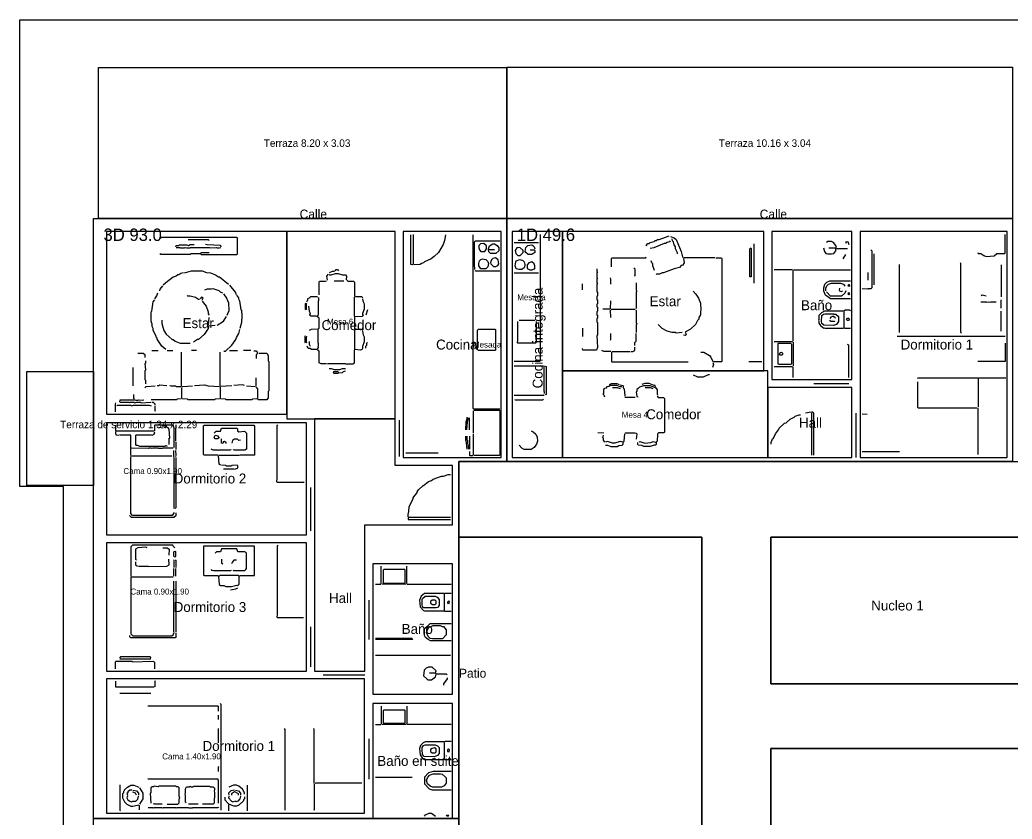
# Model space of a CAD drawing. Header units: metres. Extents: x 0 to 136, y 0 to 33.
# Drawn here: x 0 to 19.93, y 16.69 to 32.74 of the extents above; entities that cross this region are included whole.
import ezdxf

# ---------------------------------------------------------------- set-up
doc = ezdxf.new("R2010")
doc.units = ezdxf.units.M
for name, color, linetype in [('Trazo_Cotas', 9, 'Continuous'), ('Trazo_Entrada', 1, 'Continuous'), ('Trazo_Equipamiento', 8, 'Continuous'), ('Trazo_Estancias', 3, 'Continuous'), ('Trazo_Fachada', 30, 'Continuous'), ('Trazo_Nucleos', 252, 'Continuous'), ('Trazo_Pasillo', 9, 'Continuous'), ('Trazo_Patios', 3, 'Continuous'), ('Trazo_Puertas', 1, 'Continuous'), ('Trazo_Terreno', 7, 'Continuous'), ('Trazo_Unidad', 7, 'Continuous'), ('Trazo_Ventanas', 5, 'Continuous')]:
    doc.layers.add(name, color=color, linetype=linetype)

msp = doc.modelspace()

# ---------------------------------------------------------------- linework, layer by layer
at = {"layer": 'Trazo_Cotas'}
for points in [[(1.58, 31.78), (9.78, 31.78), (9.78, 28.75), (1.58, 28.75)], [(9.78, 31.79), (19.94, 31.79), (19.94, 28.75), (9.78, 28.75)], [(0.14, 25.68), (1.48, 25.68), (1.48, 23.39), (0.14, 23.39)]]:
    msp.add_lwpolyline(points, close=True, dxfattribs=at)
at = {"layer": 'Trazo_Entrada'}
for p, q in [((8.82, 23.79), (8.82, 22.7)), ((15.08, 23.87), (15.94, 23.87))]:
    msp.add_line(p, q, dxfattribs=at)
at = {"layer": 'Trazo_Equipamiento', "color": 8}
for p, q in [((7.9, 28.43), (7.9, 27.83)), ((9.42, 28.13), (9.53, 28.13)), ((9.93, 28.27), (10.42, 28.27)), ((16.25, 28.16), (16.38, 28.16)), ((16.4, 28.15), (16.62, 28.15)), ((16.58, 28.03), (16.53, 27.94)), ((15.52, 27.72), (15.15, 27.72)), ((15.53, 26.29), (15.53, 27.71)), ((15.54, 27.72), (16.68, 27.72)), ((9.93, 27.66), (10.42, 27.66)), ((10.03, 26.71), (10.34, 26.71)), ((16.55, 26.88), (16.55, 26.55)), ((16.68, 26.54), (16.56, 26.54)), ((15.15, 26.28), (15.52, 26.28)), ((15.53, 26.27), (15.53, 25.79)), ((9.93, 25.79), (10.52, 25.79)), ((15.15, 25.78), (15.52, 25.78)), ((15.53, 25.56), (15.53, 25.77)), ((9.03, 24.51), (9.03, 24.75)), ((9.11, 24.44), (9.11, 24.89)), ((9.03, 24.38), (9.03, 24.12)), ((9.11, 24), (9.11, 24.42)), ((8.4, 24.04), (7.75, 24.04)), ((7.26, 21.42), (7.26, 21.77)), ((7.77, 21.42), (7.77, 21.77)), ((7.14, 21.41), (7.25, 21.41)), ((7.76, 21.41), (7.27, 21.41)), ((7.78, 21.41), (8.66, 21.41)), ((8.53, 20.88), (8.53, 21.21)), ((7.88, 20.32), (7.14, 20.32)), ((8.23, 19.63), (8.34, 19.63)), ((7.26, 18.96), (7.26, 18.6)), ((7.77, 18.96), (7.77, 18.6)), ((7.14, 18.59), (7.25, 18.59)), ((7.76, 18.59), (7.27, 18.59)), ((8.66, 18.59), (7.78, 18.59)), ((8.53, 17.9), (8.53, 18.23)), ((7.14, 17.53), (7.88, 17.53))]:
    msp.add_line(p, q, dxfattribs=at)
at = {"layer": 'Trazo_Equipamiento', "color": 9}
for p, q in [((14.75, 27.45), (14.75, 28.24)), ((3.44, 28.05), (3.62, 28.05)), ((13.96, 27.96), (13.34, 27.96)), ((17.15, 28.04), (17.15, 27.42)), ((17.67, 26.46), (17.67, 27.83)), ((19.71, 27.82), (19.71, 27.18)), ((17.04, 27.51), (17.04, 27.67)), ((6.31, 27.5), (6.51, 27.5)), ((11.3, 27.32), (11.3, 27.44)), ((19.71, 26.95), (19.71, 27.12)), ((6.98, 26.92), (6.95, 26.81)), ((11.85, 26.93), (11.71, 26.93)), ((11.86, 26.94), (11.87, 27.1)), ((11.87, 26.76), (11.86, 26.91)), ((3.79, 26.6), (3.8, 26.76)), ((19.71, 26.49), (19.71, 26.89)), ((3.92, 26.6), (3.8, 26.59)), ((11.3, 26.55), (11.3, 26.38)), ((17.62, 26.39), (19.79, 26.39)), ((2.65, 26.1), (2.78, 26.1)), ((2.96, 26.1), (3.07, 26.1)), ((3.25, 25.38), (3.25, 26.07)), ((3.55, 26.1), (3.45, 26.1)), ((4.02, 25.39), (4.02, 26.07)), ((4.21, 26.1), (4.37, 26.1)), ((4.64, 26.1), (4.49, 26.1)), ((11.89, 26.08), (12.25, 26.08)), ((2.27, 25.76), (2.27, 25.39)), ((14.9, 25.87), (14.64, 25.87)), ((4.74, 25.55), (4.74, 25.39)), ((19.25, 25.54), (19.25, 24.97)), ((3.25, 25.36), (3.25, 25.14)), ((4.02, 25.37), (4.02, 25.14)), ((4.26, 25.39), (4.03, 25.38)), ((4.55, 25.39), (4.73, 25.38)), ((19.24, 24.95), (19.24, 24.01)), ((15.89, 24.86), (15.78, 24.84)), ((15.9, 24.85), (15.9, 24)), ((16.92, 24.83), (17.02, 24.82)), ((1.92, 24.6), (1.92, 24.49)), ((2.79, 24.56), (2.88, 24.55)), ((2.7, 24.48), (1.92, 24.48)), ((11.73, 24.44), (11.61, 24.45)), ((3.13, 24.26), (3.13, 24.11)), ((3.05, 23.98), (2.24, 23.98)), ((16.92, 24.07), (17.67, 24.07)), ((8.65, 22.75), (7.8, 22.75)), ((3.08, 21.55), (2.24, 21.55)), ((3.09, 21.57), (3.09, 21.72)), ((3.13, 21.57), (3.13, 21.72)), ((3.13, 21.47), (3.13, 20.45)), ((1.92, 19.71), (1.92, 19.85)), ((2.01, 19.91), (2.63, 19.91)), ((2.71, 19.71), (2.71, 19.84)), ((1.92, 19.46), (1.92, 19.35)), ((2.7, 19.34), (1.92, 19.34)), ((2.63, 19.21), (2.01, 19.21)), ((3.99, 18.69), (3.99, 18.78)), ((3.99, 18.22), (3.99, 18.51)), ((4.57, 16.86), (4.57, 17.37)), ((2.4, 16.88), (2.4, 16.97)), ((3.58, 16.99), (3.39, 16.99)), ((4.19, 16.98), (4.19, 16.86))]:
    msp.add_line(p, q, dxfattribs=at)
for points in [[(3.63, 28.04), (3.64, 28.03), (4.36, 28.03), (4.37, 28.04), (4.37, 28.36), (4.36, 28.37), (2.83, 28.37), (2.82, 28.35)], [(3.8, 28.31), (3.79, 28.32), (3.38, 28.32)], [(12.6, 28.2), (12.58, 28.21), (12.61, 28.25), (12.64, 28.25), (12.66, 28.27), (12.74, 28.29), (12.76, 28.31), (12.79, 28.31), (12.81, 28.33), (12.84, 28.33), (13.04, 28.4)], [(13.07, 28.39), (13.14, 28.36), (13.18, 28.33), (13.28, 28.09), (13.31, 27.98), (13.33, 27.96)], [(13.21, 28.04), (13.21, 28.06), (13.17, 28.14), (13.17, 28.18), (13.14, 28.22), (13.13, 28.28), (13.11, 28.3), (13.1, 28.34)], [(19.24, 28.07), (19.25, 28.05), (19.3, 28.05), (19.36, 28.01), (19.41, 27.99), (19.57, 28), (19.62, 28.05), (19.78, 28.05), (19.79, 28.06), (19.79, 28.43)], [(3.13, 28.18), (3.14, 28.21), (3.19, 28.21), (3.2, 28.22), (3.35, 28.22), (3.39, 28.21), (3.42, 28.23), (3.5, 28.23)], [(3.14, 28.17), (3.21, 28.17), (3.22, 28.16), (3.31, 28.16), (3.32, 28.17), (3.35, 28.16), (3.42, 28.16), (3.43, 28.17), (3.81, 28.17), (3.82, 28.16), (3.95, 28.17), (3.96, 28.16), (4, 28.16), (4.04, 28.17)], [(4.05, 28.18), (4.03, 28.21), (3.76, 28.22), (3.73, 28.23)], [(13.06, 28.3), (13.05, 28.28), (13, 28.27), (12.97, 28.25), (12.94, 28.25), (12.73, 28.16), (12.66, 28.15)], [(17.09, 28.12), (17.11, 28.1), (17.11, 27.36), (17.09, 27.34), (17.04, 27.34), (17.03, 27.33), (16.92, 27.34)], [(3.44, 28.05), (3.42, 28.03), (2.83, 28.03), (2.82, 28.05)], [(3.8, 28.06), (3.65, 28.06), (3.63, 28.05)], [(11.88, 27.78), (11.88, 27.95), (11.89, 27.96), (12.57, 27.96), (12.58, 27.98)], [(13.33, 27.95), (13.34, 27.86), (13.31, 27.81)], [(13.98, 27.96), (14.09, 27.96), (14.1, 27.95), (14.1, 25.88), (14.09, 25.87), (13.93, 25.87)], [(6.33, 27.7), (6.35, 27.73), (6.38, 27.73), (6.4, 27.7)], [(11.59, 27.74), (11.59, 27.69), (11.6, 27.68), (11.59, 27.66), (11.59, 27.57), (11.6, 27.56), (11.59, 27.54), (11.59, 27.46), (11.6, 27.45), (11.59, 27.43), (11.59, 27.28), (11.6, 27.27), (11.6, 27.2), (11.59, 27.19), (11.59, 27.12), (11.6, 27.12), (11.6, 27.04), (11.59, 27.03), (11.59, 26.98), (11.6, 26.97), (11.6, 26.89), (11.59, 26.88), (11.59, 26.81), (11.6, 26.81), (11.6, 26.75), (11.59, 26.74), (11.59, 26.67), (11.6, 26.66), (11.6, 26.41), (11.59, 26.4), (11.6, 26.16), (11.58, 26.11), (11.31, 26.11), (11.3, 26.14)], [(12.33, 27.76), (12.35, 27.74), (12.35, 27.6), (12.34, 27.59)], [(12.75, 27.71), (12.71, 27.8), (12.71, 27.84), (12.69, 27.86), (12.68, 27.9)], [(13.3, 27.81), (13.28, 27.81), (13.25, 27.77), (13.14, 27.74), (12.93, 27.66), (12.9, 27.66), (12.85, 27.63), (12.79, 27.63), (12.78, 27.62)], [(18.91, 26.45), (18.9, 26.46), (18.9, 27.85), (18.89, 27.86)], [(3.29, 27.66), (3.23, 27.65), (3.19, 27.62), (3.17, 27.62), (3.14, 27.59), (3.08, 27.57), (2.93, 27.46), (2.88, 27.41)], [(3.31, 27.66), (3.45, 27.7), (3.66, 27.7), (3.75, 27.67), (3.83, 27.66), (3.93, 27.62), (3.99, 27.58), (4.01, 27.58), (4.19, 27.43)], [(6.19, 27.63), (6.16, 27.59), (6.17, 27.51)], [(6.32, 27.69), (6.27, 27.69), (6.21, 27.66)], [(6.21, 27.63), (6.22, 27.62), (6.25, 27.62), (6.34, 27.65), (6.39, 27.65), (6.48, 27.62), (6.54, 27.62)], [(6.56, 27.52), (6.57, 27.59), (6.55, 27.62)], [(6.57, 27.51), (6.59, 27.49), (6.7, 27.49), (6.72, 27.47), (6.72, 27.2), (6.73, 27.19)], [(11.87, 27.43), (11.87, 27.53), (11.86, 27.56)], [(2.81, 27.3), (2.82, 27.33), (2.87, 27.4)], [(4.08, 27.25), (4.03, 27.27), (4, 27.3), (3.88, 27.34), (3.85, 27.33), (3.76, 27.33), (3.71, 27.31)], [(4.35, 27.22), (4.33, 27.27), (4.22, 27.41)], [(6.01, 27.22), (6.01, 27.48), (6.02, 27.49), (6.14, 27.49), (6.16, 27.5)], [(12.38, 27.46), (12.38, 27.32), (12.39, 27.29), (12.38, 27.28), (12.38, 26.95), (12.37, 26.94)], [(2.93, 26.12), (2.85, 26.19), (2.76, 26.33), (2.76, 26.35), (2.74, 26.37), (2.74, 26.39), (2.68, 26.5), (2.68, 26.54), (2.66, 26.58), (2.66, 26.63), (2.64, 26.69), (2.64, 26.78), (2.63, 26.79), (2.64, 26.8), (2.64, 26.88), (2.65, 26.89), (2.68, 27.08), (2.71, 27.12)], [(2.71, 27.14), (2.75, 27.2), (2.77, 27.26)], [(3.36, 27.21), (3.37, 27.2), (3.42, 27.2), (3.53, 27.17), (3.59, 27.13), (3.61, 27.13)], [(3.66, 27.11), (3.68, 27.15), (3.65, 27.17), (3.62, 27.14)], [(4.09, 27.24), (4.15, 27.15), (4.19, 27.06), (4.2, 26.9), (4.17, 26.84), (4.16, 26.8)], [(4.35, 27.21), (4.39, 27.16), (4.39, 27.14), (4.41, 27.1), (4.44, 26.92), (4.45, 26.91), (4.45, 26.86), (4.46, 26.85), (4.46, 26.73), (4.45, 26.72), (4.45, 26.66), (4.42, 26.54)], [(5.98, 27.18), (5.84, 27.18), (5.81, 27.15), (5.78, 27.14), (5.78, 27.11), (5.76, 27.07)], [(5.99, 27.17), (6, 27.15), (6, 27.1), (5.99, 27.09), (5.99, 26.81), (5.97, 26.79)], [(6.73, 26.78), (6.72, 26.79), (6.72, 27.17), (6.73, 27.18)], [(6.89, 27.16), (6.87, 27.18), (6.75, 27.18), (6.74, 27.19)], [(6.9, 26.81), (6.89, 26.81), (6.89, 26.85), (6.92, 26.94), (6.92, 27.03), (6.9, 27.07), (6.89, 27.14)], [(13.52, 27.29), (13.58, 27.23), (13.63, 27.15), (13.67, 27.05), (13.67, 26.99), (13.68, 26.98), (13.67, 26.82), (13.64, 26.76), (13.64, 26.73), (13.61, 26.7), (13.57, 26.62), (13.47, 26.53), (13.36, 26.47), (13.38, 26.43), (13.36, 26.4), (13.33, 26.41)], [(19.41, 27.19), (19.33, 27.21), (19.31, 27.2)], [(3.66, 27.09), (3.74, 26.99), (3.78, 26.88), (3.78, 26.84), (3.8, 26.81)], [(5.74, 27.05), (5.73, 27.04), (5.73, 26.93), (5.74, 26.92)], [(5.75, 27.05), (5.76, 27.04), (5.75, 27.02), (5.75, 26.94), (5.76, 26.93), (5.75, 26.92)], [(5.8, 26.99), (5.81, 26.89), (5.83, 26.85), (5.82, 26.81)], [(11.87, 26.92), (11.88, 26.93), (12.36, 26.93)], [(12.37, 26.92), (12.38, 26.9), (12.38, 26.65), (12.39, 26.64), (12.38, 26.61), (12.38, 26.46)], [(19.3, 27.08), (19.41, 27.08), (19.42, 27.07), (19.45, 27.08), (19.49, 27.07), (19.51, 27.08), (19.61, 27.08)], [(2.85, 26.71), (2.85, 26.64), (2.89, 26.5), (2.94, 26.43), (3.06, 26.32), (3.08, 26.32), (3.12, 26.29), (3.22, 26.25), (3.42, 26.25)], [(3.96, 26.61), (4.09, 26.69), (4.15, 26.78)], [(5.96, 26.78), (5.95, 26.79), (5.85, 26.79), (5.82, 26.81)], [(5.99, 26.53), (6.01, 26.55), (6.01, 26.75), (5.97, 26.78)], [(6.73, 26.78), (6.72, 26.77), (6.72, 26.54), (6.73, 26.53)], [(6.73, 26.78), (6.88, 26.79), (6.9, 26.81)], [(3.78, 26.59), (3.78, 26.54), (3.7, 26.42), (3.59, 26.32), (3.57, 26.32), (3.49, 26.27)], [(4.35, 26.36), (4.4, 26.44), (4.42, 26.52)], [(5.98, 26.53), (5.85, 26.52), (5.81, 26.5)], [(5.98, 26.13), (6, 26.16), (5.99, 26.19), (6, 26.19), (6, 26.24), (5.99, 26.25), (5.99, 26.52)], [(6.73, 26.52), (6.72, 26.51), (6.72, 26.13), (6.73, 26.12)], [(6.74, 26.53), (6.86, 26.53), (6.89, 26.5)], [(13.3, 26.46), (13.18, 26.45), (13.17, 26.46), (13.1, 26.46), (13, 26.49), (12.9, 26.54), (12.82, 26.62)], [(4.1, 26.09), (4.13, 26.09), (4.26, 26.21), (4.34, 26.32), (4.35, 26.36)], [(5.74, 26.25), (5.73, 26.26), (5.73, 26.39), (5.74, 26.4)], [(5.76, 26.39), (5.75, 26.36), (5.75, 26.28), (5.76, 26.26), (5.75, 26.25)], [(6.89, 26.15), (6.89, 26.19), (6.92, 26.28), (6.92, 26.37), (6.9, 26.41), (6.89, 26.49)], [(11.86, 26.31), (11.87, 26.32), (11.87, 26.44)], [(12.35, 26.2), (12.35, 26.26), (12.38, 26.29), (12.38, 26.44)], [(5.97, 26.12), (5.86, 26.12), (5.83, 26.14), (5.79, 26.14), (5.77, 26.19)], [(5.81, 26.28), (5.81, 26.23), (5.83, 26.19)], [(6.16, 25.83), (6.05, 25.83), (6.01, 25.85), (6.01, 26.09), (5.98, 26.11)], [(6.57, 25.82), (6.58, 25.83), (6.69, 25.83), (6.72, 25.85), (6.72, 26.11), (6.73, 26.12)], [(6.89, 26.14), (6.87, 26.12), (6.84, 26.11), (6.73, 26.12)], [(6.95, 26.15), (6.95, 26.19), (6.97, 26.21), (6.97, 26.25), (6.98, 26.26)], [(12.27, 26.08), (12.31, 26.08), (12.35, 26.1), (12.35, 26.17)], [(19.79, 26.25), (19.79, 25.88), (19.24, 25.88)], [(2.37, 26.05), (2.48, 26.05), (2.51, 26.02), (2.51, 25.96)], [(4.75, 25.94), (4.75, 26.02), (4.77, 26.04), (4.77, 26.07), (4.75, 26.09), (4.7, 26.09)], [(4.8, 26.05), (4.96, 26.05), (4.99, 26), (4.99, 25.89), (5, 25.88), (5, 25.29), (4.99, 25.28), (4.99, 25.15), (4.96, 25.11), (4.79, 25.11), (4.77, 25.13)], [(11.87, 26.08), (11.73, 26.08), (11.69, 26.1)], [(11.88, 26.07), (11.88, 25.88), (11.89, 25.87), (13.42, 25.87)], [(13.68, 26.07), (13.74, 26.07), (13.85, 26), (13.88, 25.97), (13.92, 25.88)], [(2.53, 25.43), (2.53, 25.5), (2.52, 25.51), (2.52, 25.7), (2.53, 25.71), (2.52, 25.84), (2.53, 25.85), (2.53, 25.89)], [(6.18, 25.83), (6.2, 25.84), (6.54, 25.84), (6.56, 25.82)], [(6.21, 25.74), (6.25, 25.74), (6.31, 25.72), (6.43, 25.72), (6.48, 25.74), (6.54, 25.74)], [(13.92, 25.86), (13.93, 25.82), (13.91, 25.76)], [(6.4, 25.66), (6.39, 25.67), (6.3, 25.67), (6.29, 25.66)], [(6.4, 25.65), (6.39, 25.64), (6.31, 25.64), (6.29, 25.66)], [(6.41, 25.65), (6.48, 25.66), (6.5, 25.68), (6.54, 25.69)], [(13.52, 25.61), (13.61, 25.57), (13.73, 25.57), (13.83, 25.62), (13.85, 25.62)], [(18.03, 25.54), (18.04, 25.55), (19.24, 25.55), (19.25, 25.54)], [(19.25, 25.54), (19.26, 25.55), (19.8, 25.55)], [(2.51, 25.35), (2.54, 25.38), (2.72, 25.39)], [(2.76, 25.4), (2.8, 25.4), (2.81, 25.41), (2.95, 25.4)], [(3.01, 25.39), (3.02, 25.4), (3.03, 25.39), (3.13, 25.39), (3.14, 25.38), (3.23, 25.38), (3.24, 25.37)], [(3.26, 25.37), (3.27, 25.38), (3.47, 25.39)], [(3.51, 25.4), (3.71, 25.41), (3.78, 25.39), (4.01, 25.38)], [(4.51, 25.4), (4.47, 25.41), (4.3, 25.4)], [(4.74, 25.37), (4.77, 25.33), (4.77, 25.14)], [(11.75, 25.34), (11.72, 25.32), (11.72, 25.24), (11.71, 25.23), (11.73, 25.21), (11.74, 25.17)], [(12.09, 25.37), (12.06, 25.37), (11.99, 25.4), (11.86, 25.4), (11.83, 25.38), (11.79, 25.37), (11.76, 25.34)], [(11.84, 25.42), (11.88, 25.44), (11.99, 25.44), (12.04, 25.42)], [(11.9, 25.36), (12, 25.36), (12.06, 25.34)], [(12.06, 25.41), (12.11, 25.4), (12.12, 25.39), (12.12, 25.35), (12.14, 25.33), (12.15, 25.19)], [(12.42, 25.34), (12.39, 25.32), (12.39, 25.28), (12.38, 25.27), (12.39, 25.18), (12.42, 25.17)], [(12.42, 25.34), (12.45, 25.37), (12.53, 25.4), (12.65, 25.4), (12.76, 25.36)], [(12.77, 25.37), (12.76, 25.4), (12.74, 25.4), (12.64, 25.44), (12.55, 25.44), (12.49, 25.42)], [(12.56, 25.36), (12.66, 25.36), (12.71, 25.34)], [(12.77, 25.36), (12.8, 25.31), (12.8, 25.23), (12.81, 25.22), (12.8, 25.21)], [(18.03, 25.47), (18.03, 24.96), (18.04, 24.95), (19.22, 24.95)], [(2.3, 25.12), (2.29, 25.14), (2.29, 25.22)], [(3.24, 25.13), (3.16, 25.12), (3.15, 25.11), (2.64, 25.11)], [(4.01, 25.13), (3.92, 25.12), (3.91, 25.11), (3.38, 25.11), (3.37, 25.12), (3.26, 25.13)], [(4.76, 25.13), (4.67, 25.12), (4.66, 25.11), (4.14, 25.11), (4.13, 25.12), (4.03, 25.13)], [(12.36, 25.16), (12.16, 25.16), (12.15, 25.17)], [(12.8, 25.19), (12.82, 25.16), (12.93, 25.16), (12.95, 25.14), (12.95, 24.46), (12.94, 24.45), (12.83, 24.45), (12.81, 24.43)], [(1.92, 24.87), (1.92, 25.02), (1.93, 25.05)], [(1.95, 24.99), (1.96, 25), (2.23, 25), (2.24, 24.99), (2.28, 25), (2.6, 25), (2.64, 24.99)], [(2.3, 25.11), (2.29, 25.1), (2.01, 25.1), (2, 25.07)], [(2.01, 25.06), (2.19, 25.06), (2.2, 25.05), (2.21, 25.06), (2.3, 25.06), (2.31, 25.05), (2.35, 25.06), (2.43, 25.06), (2.44, 25.05), (2.63, 25.06)], [(2.31, 25.11), (2.33, 25.1), (2.37, 25.1), (2.38, 25.11), (2.46, 25.1), (2.49, 25.11)], [(2.65, 25.06), (2.68, 25.06), (2.71, 25.03), (2.71, 25)], [(2.71, 24.98), (2.71, 24.9), (2.72, 24.88)], [(15.09, 24.22), (15.09, 24.25), (15.12, 24.33), (15.14, 24.34), (15.18, 24.43), (15.24, 24.51), (15.25, 24.54), (15.36, 24.64), (15.39, 24.65), (15.47, 24.72), (15.55, 24.76), (15.57, 24.78), (15.65, 24.81), (15.68, 24.81)], [(15.95, 24), (15.95, 24.84), (15.93, 24.86), (15.91, 24.86)], [(2.71, 24.49), (2.71, 24.6), (2.72, 24.61), (3.07, 24.61), (3.09, 24.55), (3.09, 24.28), (3.1, 24.27)], [(3, 24.21), (3, 24.34), (3.01, 24.34), (3, 24.52), (2.98, 24.55), (2.95, 24.56), (2.9, 24.55)], [(3.13, 24.28), (3.13, 24.54), (3.14, 24.55), (3.14, 24.61)], [(3.98, 24), (3.7, 24), (3.69, 24.01), (3.69, 24.59), (3.7, 24.6), (4.7, 24.6), (4.71, 24.58), (4.71, 24), (4.42, 24), (4.41, 23.99)], [(3.9, 24.44), (3.94, 24.48), (4.03, 24.48), (4.05, 24.54), (4.36, 24.54), (4.37, 24.53), (4.37, 24.49), (4.4, 24.47), (4.51, 24.48), (4.55, 24.44), (4.55, 24.12), (4.52, 24.1), (4.3, 24.1), (4.29, 24.11)], [(5.71, 23.46), (5.7, 23.45), (5.17, 23.45), (5.16, 23.46), (5.16, 23.5), (5.17, 23.51), (5.17, 24.59), (5.18, 24.61)], [(1.92, 24.47), (1.92, 24.44), (1.93, 24.41), (1.99, 24.4)], [(2, 24.4), (2.01, 24.41), (2.23, 24.41)], [(2.23, 24.14), (2.23, 24.15), (2.23, 24.4)], [(2.32, 24.4), (2.32, 24.21), (2.33, 24.2), (2.36, 24.2), (2.4, 24.18), (2.92, 24.18), (2.93, 24.19), (2.96, 24.18)], [(2.33, 24.41), (2.64, 24.41), (2.66, 24.4), (2.7, 24.42), (2.71, 24.47)], [(4.08, 24.23), (4.05, 24.24), (4.05, 24.33)], [(4.43, 24.3), (4.4, 24.29), (4.37, 24.32), (4.31, 24.32), (4.27, 24.29), (4.26, 24.24)], [(11.75, 24.26), (11.72, 24.3), (11.72, 24.34), (11.71, 24.35), (11.72, 24.4)], [(12.12, 24.26), (12.14, 24.28), (12.15, 24.43)], [(12.16, 24.44), (12.17, 24.45), (12.35, 24.45), (12.38, 24.44), (12.39, 24.43), (12.38, 24.32)], [(12.81, 24.42), (12.8, 24.28), (12.78, 24.26)], [(2.23, 23.99), (2.23, 24.11), (2.23, 24.13)], [(3.08, 24.14), (2.87, 24.14), (2.86, 24.13), (2.79, 24.13), (2.78, 24.14), (2.67, 24.14), (2.66, 24.13), (2.64, 24.14), (2.59, 24.14), (2.58, 24.13), (2.24, 24.14)], [(3.1, 24.27), (3.09, 24.26), (3.09, 24.15)], [(4.24, 24.11), (4.23, 24.1), (3.99, 24.1), (3.98, 24.09), (3.97, 24.1), (3.88, 24.1), (3.84, 24.12)], [(4.09, 24.24), (4.09, 24.27), (4.11, 24.28), (4.14, 24.26), (4.14, 24.23)], [(12.11, 24.26), (12.06, 24.27), (11.95, 24.24), (11.9, 24.24), (11.8, 24.27), (11.76, 24.26)], [(11.76, 24.2), (11.8, 24.2), (11.87, 24.17), (12, 24.17), (12.03, 24.19), (12.1, 24.2), (12.12, 24.22), (12.12, 24.25)], [(12.78, 24.25), (12.78, 24.21), (12.77, 24.2), (12.74, 24.2), (12.66, 24.17), (12.53, 24.17), (12.49, 24.19), (12.42, 24.2), (12.41, 24.21), (12.41, 24.25)], [(12.44, 24.26), (12.45, 24.27), (12.55, 24.24), (12.67, 24.25), (12.72, 24.27), (12.77, 24.26)], [(3.1, 22.85), (3.06, 22.79), (2.26, 22.79), (2.23, 22.83), (2.23, 23.97)], [(3.1, 23.96), (3.09, 23.97), (3.09, 24.09)], [(3.1, 23.96), (3.09, 23.95), (3.09, 22.94), (3.1, 22.93)], [(3.13, 23.95), (3.13, 22.94), (3.12, 22.93)], [(3.13, 23.97), (3.14, 24), (3.13, 24.09)], [(4.03, 23.8), (4, 23.82), (3.99, 23.99)], [(4, 24), (4.4, 24), (4.4, 23.99)], [(4.37, 23.8), (4.26, 23.79), (4.25, 23.78), (4.15, 23.78), (4.14, 23.79), (4.05, 23.8)], [(4.3, 23.72), (4.1, 23.72), (4.09, 23.72)], [(4.31, 23.72), (4.37, 23.74), (4.38, 23.75), (4.38, 23.79)], [(7.8, 22.76), (7.8, 22.81), (7.81, 22.87), (7.82, 22.97), (7.9, 23.12), (7.9, 23.14), (7.93, 23.19), (7.98, 23.24), (7.98, 23.26), (8.01, 23.3), (8.1, 23.39), (8.11, 23.39), (8.21, 23.47), (8.27, 23.49), (8.3, 23.52), (8.47, 23.58), (8.51, 23.58), (8.6, 23.61), (8.65, 23.61)], [(3.13, 22.84), (3.13, 22.78), (3.09, 22.75), (2.24, 22.75), (2.21, 22.78), (2.21, 22.79)], [(7.8, 22.74), (7.8, 22.71), (8.65, 22.71)], [(3.11, 22.14), (3.08, 22.17), (3.07, 22.19), (2.26, 22.19), (2.23, 22.16), (2.23, 21.56)], [(2.56, 22.14), (2.53, 22.15), (2.37, 22.14), (2.32, 22.11), (2.32, 21.91), (2.34, 21.89)], [(2.87, 22.14), (2.96, 22.14), (3, 22.11), (2.99, 21.99)], [(4.41, 21.57), (4.42, 21.58), (4.71, 21.58), (4.71, 22.17), (3.69, 22.17), (3.69, 21.59), (3.7, 21.58), (3.98, 21.58), (3.99, 21.57)], [(5.18, 22.19), (5.17, 22.17), (5.17, 20.79), (5.16, 20.75), (5.17, 20.74), (5.7, 20.74)], [(3.11, 21.95), (3.09, 21.97), (3.09, 22.06), (3.11, 22.07)], [(3.11, 21.95), (3.13, 21.97), (3.13, 22.06), (3.12, 22.07)], [(4.28, 21.69), (4.29, 21.68), (4.52, 21.68), (4.54, 21.7), (4.55, 21.72), (4.55, 22.03), (4.53, 22.05), (4.51, 22.06), (4.38, 22.06), (4.36, 22.12), (4.05, 22.12), (4.03, 22.06), (3.95, 22.06), (3.92, 22.03)], [(2.32, 21.86), (2.32, 21.8), (2.36, 21.77)], [(2.38, 21.77), (2.58, 21.77), (2.59, 21.76), (2.95, 21.77), (3, 21.8), (2.99, 21.91)], [(3.1, 21.9), (3.09, 21.89), (3.09, 21.74)], [(3.12, 21.9), (3.13, 21.89), (3.13, 21.74)], [(4.05, 21.91), (4.05, 21.84), (4.08, 21.82)], [(4.35, 21.89), (4.3, 21.89), (4.27, 21.86), (4.25, 21.82)], [(2.23, 21.55), (2.23, 20.41), (2.27, 20.37), (3.05, 20.37), (3.08, 20.39), (3.1, 20.44)], [(3.84, 21.71), (3.85, 21.69), (3.89, 21.68), (4.24, 21.68), (4.25, 21.69)], [(3.99, 21.56), (4, 21.4), (4.03, 21.38)], [(4.4, 21.57), (4.39, 21.58), (4.02, 21.58), (4, 21.57)], [(4.4, 21.56), (4.4, 21.4), (4.38, 21.38)], [(3.1, 20.44), (3.09, 20.45), (3.09, 21.47)], [(4.04, 21.38), (4.1, 21.38), (4.14, 21.36), (4.25, 21.36), (4.36, 21.39), (4.38, 21.38)], [(4.37, 21.33), (4.33, 21.31), (4.23, 21.29)], [(3.13, 20.43), (3.13, 20.34), (3.12, 20.33), (2.23, 20.33), (2.21, 20.35), (2.21, 20.38)], [(2.64, 19.92), (2.62, 19.95), (2.02, 19.95), (2, 19.92)], [(1.92, 19.86), (2.25, 19.86), (2.26, 19.85), (2.67, 19.86), (2.7, 19.85)], [(2.72, 19.47), (2.71, 19.45), (2.71, 19.35)], [(3.99, 18.86), (3.99, 18.95), (3.98, 18.96), (2.57, 18.96)], [(4.02, 19.01), (4.04, 19), (4.04, 16.87)], [(5.31, 18.51), (5.32, 18.49), (5.32, 16.87)], [(5.92, 17.4), (5.91, 17.41), (5.91, 18.5), (5.9, 18.51)], [(3.99, 17.65), (3.99, 17.74), (4, 17.75)], [(2.01, 17.38), (2.01, 16.87), (2.02, 16.86)], [(2.1, 17.26), (2.1, 17.28), (2.16, 17.33), (2.23, 17.37), (2.29, 17.37), (2.39, 17.33)], [(2.57, 17.49), (2.58, 17.5), (3.98, 17.5)], [(2.96, 16.99), (3.17, 16.99), (3.2, 17.02), (3.2, 17.1), (3.21, 17.11), (3.2, 17.15), (3.2, 17.32), (3.18, 17.34), (3.14, 17.34), (3.13, 17.35), (2.79, 17.35), (2.78, 17.34), (2.7, 17.35), (2.69, 17.34), (2.65, 17.34), (2.63, 17.32), (2.63, 17.22), (2.62, 17.21), (2.63, 17.01)], [(3.34, 17.02), (3.33, 17.03), (3.33, 17.16), (3.32, 17.2), (3.33, 17.21), (3.33, 17.3), (3.35, 17.34), (3.41, 17.34), (3.42, 17.35), (3.44, 17.34), (3.48, 17.34), (3.49, 17.35), (3.81, 17.35), (3.82, 17.34), (3.88, 17.34), (3.91, 17.31), (3.91, 17.27), (3.9, 17.26), (3.91, 17.22), (3.9, 17.01), (3.88, 16.99), (3.67, 16.99)], [(3.99, 17.01), (3.99, 17.46), (3.98, 17.47), (3.99, 17.49)], [(4.51, 17.19), (4.51, 17.22), (4.47, 17.29), (4.4, 17.35), (4.35, 17.37), (4.29, 17.37), (4.2, 17.33)], [(5.91, 16.87), (5.92, 16.89), (5.92, 17.39)], [(6.87, 17.41), (5.94, 17.41), (5.93, 17.4)], [(2.08, 17.25), (2.08, 17.22), (2.06, 17.2), (2.06, 17.12), (2.1, 17.04), (2.15, 16.99), (2.23, 16.95), (2.27, 16.95), (2.39, 16.98)], [(2.25, 17.27), (2.21, 17.27), (2.17, 17.24), (2.17, 17.22), (2.15, 17.21), (2.16, 17.17)], [(2.16, 17.16), (2.15, 17.12), (2.17, 17.08), (2.21, 17.05), (2.24, 17.04), (2.26, 17.05)], [(2.27, 17.27), (2.34, 17.26), (2.38, 17.21), (2.38, 17.17)], [(2.34, 17.17), (2.32, 17.21), (2.27, 17.23)], [(2.27, 17.05), (2.33, 17.05), (2.37, 17.09), (2.38, 17.15)], [(2.4, 17.32), (2.47, 17.21), (2.47, 17.1), (2.4, 16.99)], [(4.31, 17.27), (4.24, 17.26), (4.19, 17.21), (4.2, 17.17)], [(4.2, 17.15), (4.19, 17.12), (4.25, 17.05), (4.28, 17.04), (4.31, 17.05)], [(4.51, 17.14), (4.51, 17.1), (4.49, 17.08), (4.49, 17.06), (4.4, 16.97), (4.35, 16.95), (4.3, 16.95), (4.2, 16.99)], [(4.31, 17.24), (4.25, 17.2), (4.25, 17.17)], [(4.39, 17.17), (4.39, 17.2), (4.32, 17.24)], [(4.43, 17.15), (4.42, 17.1), (4.38, 17.05), (4.34, 17.04), (4.32, 17.05)], [(4.33, 17.27), (4.39, 17.26), (4.43, 17.21), (4.43, 17.17)], [(2.86, 16.99), (2.71, 16.99), (2.7, 17), (2.68, 16.99)], [(4.12, 17.13), (4.12, 17.08), (4.19, 17)], [(3.99, 16.93), (3.98, 16.92), (3.47, 16.92), (3.47, 16.91), (3.4, 16.91), (3.39, 16.92), (3.15, 16.92), (3.14, 16.91), (3.13, 16.92), (2.88, 16.92), (2.87, 16.91), (2.85, 16.92), (2.69, 16.92), (2.68, 16.91), (2.67, 16.92), (2.58, 16.92)]]:
    msp.add_lwpolyline(points, dxfattribs=at)
at = {"layer": 'Trazo_Equipamiento', "color": 8}
for points in [[(7.89, 27.82), (7.85, 27.83), (7.85, 28.42)], [(8.55, 28.42), (8.53, 28.31), (8.5, 28.23), (8.41, 28.07), (8.32, 27.99), (8.26, 27.94), (8.13, 27.88), (8.11, 27.86), (8.07, 27.85), (8.04, 27.83), (7.91, 27.82)], [(9.1, 28.42), (9.1, 24.94), (9.11, 24.93), (9.64, 24.93)], [(10.45, 28.43), (10.45, 25.89), (10.44, 25.88), (9.93, 25.88)], [(9.14, 27.73), (9.14, 27.77), (9.13, 27.78), (9.13, 28.28), (9.15, 28.3), (9.64, 28.3)], [(10.25, 28.12), (10.33, 28.12), (10.34, 28.11), (10.34, 28.07), (10.28, 28.03), (10.21, 28.03), (10.16, 28.07), (10.15, 28.09), (10.16, 28.17), (10.2, 28.21), (10.28, 28.22), (10.3, 28.21), (10.33, 28.18), (10.34, 28.14)], [(16.14, 28.16), (16.16, 28.09), (16.19, 28.05), (16.23, 28.04), (16.3, 28.04), (16.35, 28.05), (16.39, 28.1), (16.39, 28.14)], [(16.39, 28.16), (16.4, 28.17), (16.39, 28.21), (16.34, 28.27), (16.3, 28.29), (16.23, 28.29), (16.2, 28.27)], [(16.6, 28.25), (16.59, 28.28), (16.63, 28.29), (16.65, 28.23)], [(9.14, 27.71), (9.15, 27.7), (9.64, 27.7)], [(16.68, 27.14), (16.28, 27.14), (16.18, 27.21), (16.15, 27.29), (16.15, 27.36), (16.17, 27.43), (16.21, 27.47), (16.27, 27.5), (16.68, 27.5)], [(16.19, 27.3), (16.19, 27.35), (16.21, 27.4), (16.24, 27.43), (16.3, 27.45), (16.48, 27.45), (16.54, 27.43), (16.57, 27.39)], [(16.52, 27.3), (16.5, 27.28), (16.47, 27.29), (16.46, 27.31), (16.47, 27.35)], [(16.59, 27.3), (16.57, 27.25), (16.5, 27.19), (16.28, 27.19), (16.2, 27.28)], [(16.68, 26.9), (16.66, 26.91), (16.58, 26.91), (16.55, 26.89)], [(16.54, 26.89), (16.16, 26.89), (16.1, 26.86), (16.05, 26.8), (16.05, 26.72), (16.04, 26.7), (16.05, 26.69), (16.05, 26.65), (16.08, 26.6), (16.15, 26.55)], [(16.38, 26.75), (16.34, 26.78), (16.32, 26.78), (16.29, 26.77), (16.27, 26.74)], [(16.37, 26.69), (16.36, 26.68), (16.29, 26.68), (16.27, 26.71)], [(10.37, 26.68), (10.37, 26.26), (10.36, 26.25), (10, 26.25), (9.99, 26.26), (10, 26.29), (10, 26.68)], [(16.54, 26.54), (16.18, 26.54), (16.16, 26.55)], [(16.65, 25.56), (16.65, 26.21), (16.62, 26.22)], [(10.54, 25.24), (10.54, 25.27), (10.53, 25.28), (10.53, 25.78)], [(10.54, 25.79), (10.57, 25.78), (10.57, 25.22), (10.55, 25.21)], [(10.53, 25.21), (10.52, 25.2), (9.93, 25.2)], [(9.94, 25.1), (9.95, 25.11), (10.5, 25.11), (10.52, 25.12)], [(8.98, 24.76), (8.98, 24.72), (8.96, 24.66), (8.95, 24.51)], [(8.98, 24.51), (8.99, 24.67), (9.01, 24.75)], [(9.12, 24.9), (9.63, 24.9), (9.64, 24.89), (9.64, 24), (9.63, 23.99), (9.12, 23.99)], [(8.95, 24.38), (8.95, 24.3), (8.96, 24.29), (8.98, 24.12)], [(8.98, 24.38), (8.98, 24.31), (8.99, 24.3), (8.99, 24.23), (9, 24.22), (9.01, 24.12)], [(10.27, 24.49), (10.31, 24.47), (10.36, 24.42), (10.39, 24.36), (10.4, 24.28), (10.38, 24.22), (10.33, 24.15), (10.27, 24.11), (10.13, 24.11), (10.08, 24.14), (10.03, 24.2)], [(9.03, 24.07), (9.03, 24), (9.04, 23.99), (9.1, 23.99)], [(8.52, 21.22), (8.13, 21.22), (8.06, 21.17), (8.03, 21.09), (8.04, 20.95), (8.11, 20.88), (8.13, 20.87), (8.52, 20.87)], [(8.53, 21.22), (8.54, 21.23), (8.66, 21.23)], [(8.66, 20.86), (8.54, 20.86), (8.53, 20.87)], [(8.66, 20.27), (8.25, 20.27), (8.2, 20.3), (8.15, 20.34), (8.13, 20.38), (8.13, 20.51), (8.24, 20.62), (8.66, 20.62)], [(7.89, 20.31), (7.88, 20.3), (7.14, 20.3)], [(7.14, 19.98), (8.64, 19.98), (8.65, 19.99)], [(8.37, 19.61), (8.56, 19.61), (8.58, 19.59)], [(8.58, 19.53), (8.58, 19.51), (8.51, 19.41), (8.51, 19.38)], [(8.52, 18.24), (8.14, 18.24), (8.1, 18.22), (8.05, 18.17), (8.03, 18.11), (8.04, 17.98), (8.08, 17.92), (8.13, 17.89), (8.52, 17.89)], [(8.66, 18.25), (8.54, 18.25), (8.53, 18.24)], [(8.66, 17.88), (8.54, 17.88), (8.53, 17.89)], [(8.66, 17.65), (8.3, 17.65), (8.21, 17.62), (8.13, 17.53), (8.13, 17.4), (8.22, 17.3), (8.28, 17.28), (8.66, 17.28)], [(8.13, 16.75), (8.15, 16.78), (8.22, 16.81), (8.27, 16.81), (8.35, 16.75)]]:
    msp.add_lwpolyline(points, dxfattribs=at)
for points in [[(9.22, 28.16), (9.23, 28.12), (9.26, 28.09), (9.34, 28.09), (9.37, 28.14), (9.37, 28.2), (9.32, 28.25), (9.25, 28.24), (9.22, 28.21)], [(9.41, 28.14), (9.43, 28.2), (9.5, 28.24), (9.53, 28.24), (9.59, 28.21), (9.62, 28.16), (9.62, 28.1), (9.56, 28.05), (9.45, 28.05), (9.42, 28.08), (9.41, 28.12)], [(10.11, 28.11), (10.04, 28.17), (9.98, 28.16), (9.95, 28.11), (9.96, 28.05), (10, 28.01), (10.05, 28.01), (10.11, 28.07)], [(9.22, 27.85), (9.23, 27.9), (9.26, 27.93), (9.29, 27.94), (9.36, 27.93), (9.4, 27.89), (9.41, 27.85), (9.4, 27.78), (9.36, 27.74), (9.26, 27.74), (9.22, 27.8)], [(9.46, 27.88), (9.45, 27.87), (9.46, 27.84), (9.51, 27.79), (9.56, 27.79), (9.6, 27.81), (9.62, 27.84), (9.61, 27.92), (9.55, 27.96), (9.5, 27.95), (9.47, 27.92), (9.46, 27.89)], [(10.14, 27.81), (10.13, 27.76), (10.08, 27.73), (10.02, 27.73), (9.97, 27.74), (9.95, 27.8), (9.96, 27.88), (9.97, 27.9), (10.04, 27.93), (10.1, 27.91), (10.13, 27.88), (10.14, 27.83)], [(10.34, 27.8), (10.33, 27.84), (10.28, 27.88), (10.22, 27.86), (10.19, 27.82), (10.19, 27.75), (10.24, 27.72), (10.29, 27.72), (10.33, 27.74), (10.34, 27.74)], [(16.66, 27.42), (16.64, 27.42), (16.63, 27.4), (16.66, 27.39), (16.67, 27.4)], [(16.66, 27.25), (16.64, 27.26), (16.63, 27.24), (16.65, 27.22), (16.67, 27.24)], [(16.43, 26.66), (16.4, 26.62), (16.34, 26.6), (16.15, 26.61), (16.11, 26.64), (16.1, 26.68), (16.11, 26.8), (16.14, 26.83), (16.17, 26.84), (16.34, 26.84), (16.35, 26.83), (16.39, 26.83), (16.44, 26.78), (16.44, 26.68)], [(16.62, 26.75), (16.64, 26.75), (16.66, 26.73), (16.64, 26.7), (16.62, 26.7), (16.6, 26.72)], [(9.19, 26.12), (9.19, 26.51), (9.21, 26.53), (9.54, 26.53), (9.55, 26.52), (9.55, 26.11), (9.54, 26.1), (9.21, 26.1)], [(15.23, 26.24), (15.24, 26.25), (15.48, 26.25), (15.5, 26.23), (15.5, 25.83), (15.49, 25.82), (15.24, 25.82), (15.23, 25.83)], [(15.27, 26.06), (15.3, 26.07), (15.32, 26.05), (15.32, 26.02), (15.31, 26.01), (15.27, 26.01), (15.26, 26.02)], [(7.74, 21.69), (7.73, 21.7), (7.31, 21.7), (7.3, 21.69), (7.3, 21.44), (7.31, 21.43), (7.73, 21.43), (7.74, 21.44)], [(8.36, 20.93), (8.11, 20.93), (8.09, 20.96), (8.08, 20.99), (8.08, 21.1), (8.09, 21.12), (8.14, 21.17), (8.34, 21.17), (8.38, 21.15), (8.42, 21.1), (8.42, 20.98), (8.39, 20.94)], [(8.36, 21.07), (8.34, 21.09), (8.28, 21.09), (8.25, 21.06), (8.25, 21.03), (8.29, 21), (8.34, 21), (8.36, 21.02)], [(8.62, 21.02), (8.63, 21.06), (8.61, 21.07), (8.59, 21.05), (8.59, 21.03)], [(8.29, 20.31), (8.24, 20.32), (8.2, 20.36), (8.17, 20.44), (8.21, 20.54), (8.3, 20.58), (8.44, 20.58), (8.48, 20.56), (8.51, 20.56), (8.56, 20.49), (8.56, 20.39), (8.49, 20.31)], [(8.35, 19.63), (8.36, 19.67), (8.28, 19.74), (8.21, 19.74), (8.16, 19.72), (8.12, 19.68), (8.11, 19.57), (8.18, 19.5), (8.2, 19.49), (8.27, 19.49), (8.35, 19.55), (8.36, 19.6)], [(7.31, 18.88), (7.3, 18.87), (7.3, 18.63), (7.31, 18.62), (7.73, 18.62), (7.74, 18.63), (7.74, 18.87), (7.73, 18.88)], [(8.08, 18.09), (8.08, 18.13), (8.11, 18.17), (8.14, 18.18), (8.34, 18.18), (8.39, 18.16), (8.42, 18.13), (8.42, 18.01), (8.39, 17.97), (8.32, 17.94), (8.12, 17.95), (8.09, 17.99)], [(8.28, 18.11), (8.25, 18.09), (8.25, 18.05), (8.28, 18.02), (8.34, 18.02), (8.36, 18.04), (8.36, 18.1), (8.33, 18.12)], [(8.62, 18.04), (8.63, 18.08), (8.61, 18.1), (8.59, 18.08), (8.59, 18.05)], [(8.29, 17.33), (8.24, 17.35), (8.19, 17.4), (8.17, 17.47), (8.19, 17.52), (8.23, 17.57), (8.3, 17.6), (8.45, 17.6), (8.48, 17.59), (8.54, 17.54), (8.56, 17.52), (8.56, 17.41), (8.52, 17.36), (8.47, 17.33)], [(8.6, 16.75), (8.58, 16.74), (8.57, 16.77), (8.6, 16.78), (8.61, 16.76)]]:
    msp.add_lwpolyline(points, close=True, dxfattribs=at)
at = {"layer": 'Trazo_Equipamiento', "color": 9}
for points in [[(14.66, 27.58), (14.66, 28.14), (14.68, 28.16), (14.69, 28.15), (14.69, 27.58)], [(3.92, 24.4), (3.97, 24.39), (4, 24.35), (3.97, 24.33), (3.92, 24.33), (3.9, 24.35)]]:
    msp.add_lwpolyline(points, close=True, dxfattribs=at)
at = {"layer": 'Trazo_Estancias', "color": 2}
for points in [[(5.36, 24.82), (5.36, 28.49), (1.74, 28.49), (1.74, 24.82)], [(14.94, 25.69), (14.94, 28.49), (10.9, 28.49), (10.9, 25.69)]]:
    msp.add_lwpolyline(points, close=True, dxfattribs=at)
at = {"layer": 'Trazo_Estancias', "color": 40}
for points in [[(7.54, 24.73), (7.54, 28.49), (5.36, 28.49), (5.36, 24.73)], [(15.02, 23.95), (15.02, 25.69), (10.9, 25.69), (10.9, 23.95)]]:
    msp.add_lwpolyline(points, close=True, dxfattribs=at)
at = {"layer": 'Trazo_Estancias', "color": 30}
for points in [[(9.67, 23.95), (9.67, 28.49), (7.7, 28.49), (7.7, 23.95)], [(10.9, 23.95), (10.9, 28.49), (9.89, 28.49), (9.89, 23.95)]]:
    msp.add_lwpolyline(points, close=True, dxfattribs=at)
at = {"layer": 'Trazo_Estancias', "color": 4}
for points in [[(16.71, 25.52), (16.71, 28.49), (15.1, 28.49), (15.1, 25.52)], [(8.69, 19.2), (8.69, 21.82), (7.09, 21.82), (7.09, 19.2)], [(8.69, 19.01), (7.09, 19.01), (7.09, 16.7), (8.69, 16.7)]]:
    msp.add_lwpolyline(points, close=True, dxfattribs=at)
at = {"layer": 'Trazo_Estancias', "color": 5}
for points in [[(19.83, 23.95), (19.83, 28.49), (16.88, 28.49), (16.88, 23.95)], [(5.76, 22.4), (5.76, 24.65), (1.74, 24.65), (1.74, 22.4)], [(5.76, 19.66), (5.76, 22.24), (1.74, 22.24), (1.74, 19.66)], [(6.92, 16.81), (6.92, 19.51), (1.74, 19.51), (1.74, 16.81)]]:
    msp.add_lwpolyline(points, close=True, dxfattribs=at)
at = {"layer": 'Trazo_Estancias', "color": 8}
for points in [[(16.71, 23.95), (16.71, 25.36), (15.02, 25.36), (15.02, 23.95)], [(6.93, 19.66), (6.93, 22.6), (8.69, 22.6), (8.69, 23.79), (7.54, 23.79), (7.54, 24.73), (5.92, 24.73), (5.92, 19.66)]]:
    msp.add_lwpolyline(points, close=True, dxfattribs=at)
at = {"layer": 'Trazo_Fachada'}
for p, q in [((1.48, 28.75), (9.76, 28.75)), ((1.48, 16.73), (1.48, 28.75)), ((9.8, 28.75), (19.92, 28.75)), ((8.82, 22.33), (8.82, 16.73))]:
    msp.add_line(p, q, dxfattribs=at)
at = {"layer": 'Trazo_Nucleos'}
msp.add_lwpolyline([(15.08, 22.35), (20.88, 22.35), (20.88, 19.41), (15.08, 19.41)], close=True, dxfattribs=at)
at = {"layer": 'Trazo_Pasillo'}
msp.add_lwpolyline([(8.82, 23.87), (20.88, 23.87), (20.88, 22.35), (15.08, 22.35), (15.08, 19.41), (20.88, 19.41), (20.88, 18.11), (15.08, 18.11), (15.08, 10.44), (20.88, 10.44), (20.88, 8.91), (8.82, 8.91), (8.82, 10.44), (13.7, 10.44), (13.7, 22.35), (8.82, 22.35)], close=True, dxfattribs=at)
at = {"layer": 'Trazo_Patios'}
for points in [[(8.82, 22.35), (13.7, 22.35), (13.7, 10.44), (8.82, 10.44)], [(15.08, 18.11), (20.88, 18.11), (20.88, 10.44), (15.08, 10.44)]]:
    msp.add_lwpolyline(points, close=True, dxfattribs=at)
at = {"layer": 'Trazo_Puertas'}
for p, q in [((15.95, 25.44), (16.65, 25.44)), ((16.79, 24.84), (16.79, 23.95)), ((7.62, 24.7), (7.62, 23.97)), ((5.84, 23.35), (5.84, 22.48)), ((7.01, 21.09), (7.01, 20.3)), ((5.84, 20.55), (5.84, 19.75)), ((6.09, 19.59), (6.93, 19.59)), ((7.01, 18.3), (7.01, 17.49))]:
    msp.add_line(p, q, dxfattribs=at)
at = {"layer": 'Trazo_Terreno'}
msp.add_lwpolyline([(0, 32.74), (29.67, 32.74), (29.67, 23.37), (28.79, 23.37), (28.79, 10.18), (30.29, 10.18), (30.29, 0), (0, 0), (0, 10.19), (0.88, 10.19), (0.88, 23.37), (0, 23.37)], close=True, dxfattribs=at)
at = {"layer": 'Trazo_Unidad'}
for points in [[(1.48, 28.75), (9.78, 28.75), (9.78, 23.87), (8.82, 23.87), (8.82, 16.7), (1.48, 16.7)], [(9.78, 28.75), (19.94, 28.75), (19.94, 23.87), (9.78, 23.87)], [(1.48, 16.7), (8.82, 16.7), (8.82, 8.91), (14.85, 8.91), (14.85, 4.72), (1.48, 4.72)]]:
    msp.add_lwpolyline(points, close=True, dxfattribs=at)
at = {"layer": 'Trazo_Ventanas'}
for p, q in [((1.74, 28.75), (7.45, 28.75)), ((7.8, 28.75), (8.59, 28.75)), ((10.6, 28.75), (14.88, 28.75)), ((16.93, 28.75), (19.43, 28.75)), ((1.48, 26.3), (1.48, 28.47)), ((1.48, 16.86), (1.48, 24.57)), ((8.82, 19.87), (8.82, 19.37))]:
    msp.add_line(p, q, dxfattribs=at)

# ---------------------------------------------------------------- texts
at = {"layer": 'Trazo_Cotas'}
for s, p in [('Terraza 8.20 x 3.03', (4.9, 30.19)), ('Terraza 10.16 x 3.04', (14.04, 30.19)), ('Terraza de servicio 1.34 x 2.29', (0.81, 24.54))]:
    msp.add_text(s, height=0.15, dxfattribs=at).set_placement(p)
at = {"layer": 'Trazo_Equipamiento', "color": 8}
for s, p in [('Mesada', (9.99, 27.11)), ('Mesa 6', (6.17, 26.62)), ('Mesada', (9.1, 26.16)), ('Mesa 4', (12.09, 24.75)), ('Cama 0.90x1.90', (2.08, 23.62)), ('Cama 0.90x1.90', (2.22, 21.2)), ('Cama 1.40x1.90', (2.86, 17.89))]:
    msp.add_text(s, height=0.12, dxfattribs=at).set_placement(p)
at = {"layer": 'Trazo_Estancias', "color": 30}
msp.add_text('Cocina integrada', height=0.2, rotation=90, dxfattribs=at).set_placement((10.5, 25.34))
at = {"layer": 'Trazo_Estancias', "color": 2}
for p in [(12.65, 26.99), (3.27, 26.55)]:
    msp.add_text('Estar', height=0.2, dxfattribs=at).set_placement(p)
at = {"layer": 'Trazo_Estancias', "color": 4}
for s, p in [('Baño', (15.69, 26.91)), ('Baño', (7.67, 20.41)), ('Baño en suite', (7.18, 17.76))]:
    msp.add_text(s, height=0.2, dxfattribs=at).set_placement(p)
at = {"layer": 'Trazo_Estancias', "color": 40}
for p in [(6.06, 26.51), (12.58, 24.72)]:
    msp.add_text('Comedor', height=0.2, dxfattribs=at).set_placement(p)
at = {"layer": 'Trazo_Estancias', "color": 30}
msp.add_text('Cocina', height=0.2, dxfattribs=at).set_placement((8.36, 26.12))
at = {"layer": 'Trazo_Estancias', "color": 5}
for s, p in [('Dormitorio 1', (17.69, 26.12)), ('Dormitorio 2', (3.09, 23.43)), ('Dormitorio 3', (3.09, 20.85)), ('Dormitorio 1', (3.67, 18.06))]:
    msp.add_text(s, height=0.2, dxfattribs=at).set_placement(p)
at = {"layer": 'Trazo_Estancias', "color": 8}
for p in [(15.65, 24.55), (6.21, 21.03)]:
    msp.add_text('Hall', height=0.2, dxfattribs=at).set_placement(p)
at = {"layer": 'Trazo_Fachada'}
for s, p in [('Calle', (5.62, 28.75)), ('Calle', (14.86, 28.75)), ('Patio', (8.82, 19.53))]:
    msp.add_text(s, height=0.18, dxfattribs=at).set_placement(p)
at = {"layer": 'Trazo_Nucleos'}
msp.add_text('Nucleo 1', height=0.2, dxfattribs=at).set_placement((17.1, 20.88))
at = {"layer": 'Trazo_Unidad'}
for s, p in [('3D 93.0', (1.68, 28.3)), ('1D 49.6', (9.98, 28.3))]:
    msp.add_text(s, height=0.25, dxfattribs=at).set_placement(p)

doc.saveas('drawing.dxf')
